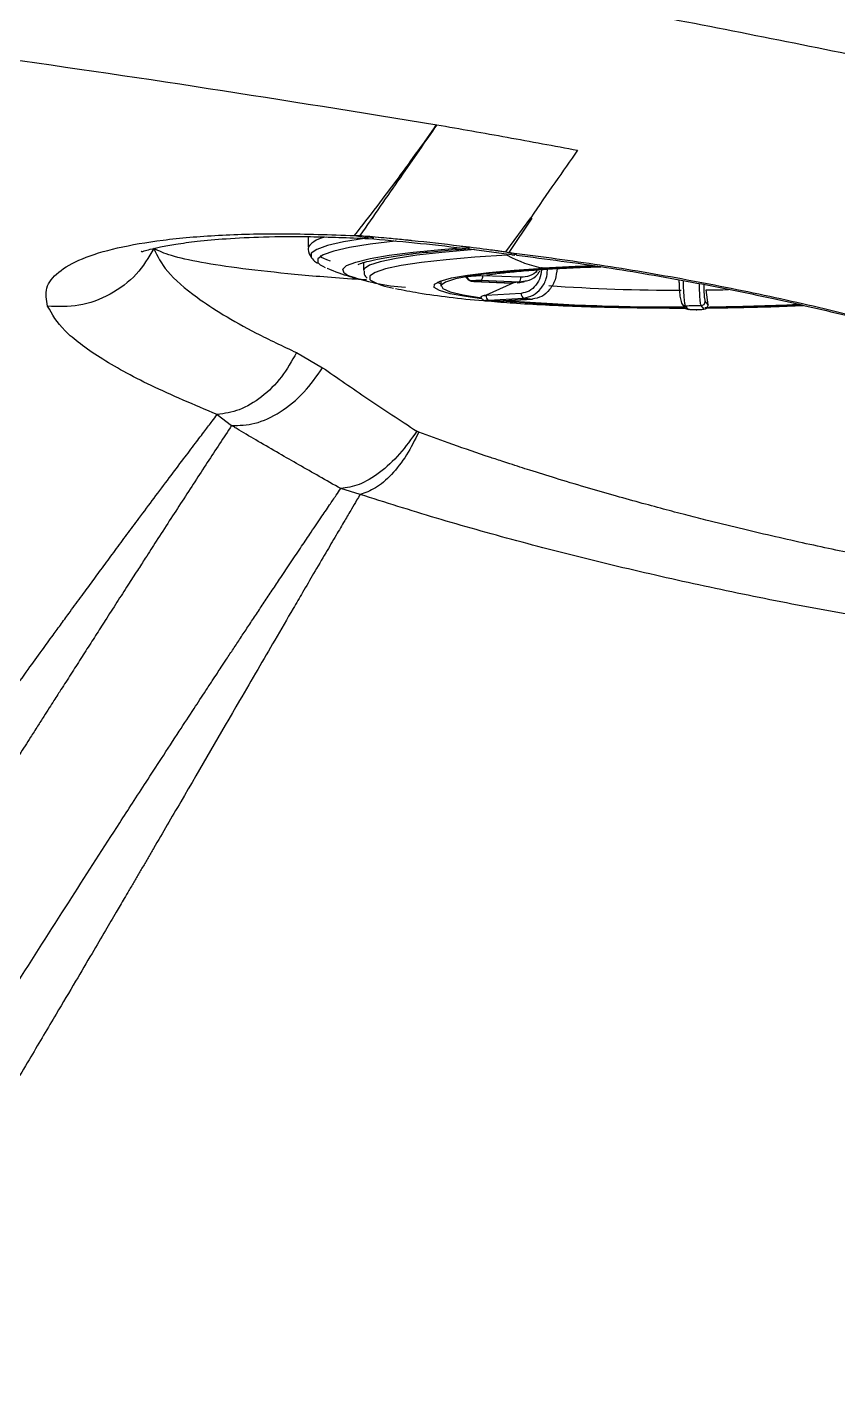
# Model space of a CAD drawing. Extents: x 943 to 1030, y 781 to 934.
# Drawn here: x 990.574 to 992.74, y 877.824 to 881.443 of the extents above; entities that cross this region are included whole.
import ezdxf

# ---------------------------------------------------------------- set-up
doc = ezdxf.new("R2010")
doc.units = 0
doc.header["$MEASUREMENT"] = 0
doc.layers.add('1', color=4, linetype='Continuous')

# ---------------------------------------------------------------- blocks, each defined once
blk = doc.blocks.new('AIRA')
at = {"layer": '1', "color": 3, "linetype": 'Continuous', "lineweight": 25}
for p, q in [((48.6753, 77.6766), (48.7421, 77.7677)), ((48.7454, 77.767), (48.6835, 77.6749)), ((48.7417, 77.7678), (48.7454, 77.767)), ((48.1471, 77.7172), (48.1471, 77.6889)), ((48.2716, 77.7199), (48.2856, 77.7204)), ((48.2716, 77.7199), (48.3079, 77.714)), ((48.2856, 77.7204), (48.3043, 77.7187)), ((48.323, 77.7129), (48.2856, 77.7204)), ((48.3083, 77.7122), (48.3226, 77.7111)), ((48.5514, 77.6929), (48.5781, 77.6869)), ((48.5777, 77.6846), (48.6969, 77.6685)), ((48.6753, 77.6766), (48.6835, 77.6749)), ((48.6753, 77.6766), (48.6929, 77.672)), ((48.7047, 77.6699), (48.6835, 77.6749)), ((48.295, 77.6476), (48.2954, 77.6263)), ((48.6924, 77.6688), (48.6999, 77.6679)), ((48.6973, 77.6708), (48.7036, 77.6692)), ((48.5714, 77.6095), (48.5723, 77.6096)), ((48.6086, 77.6129), (48.6143, 77.6127)), ((48.6143, 77.6127), (48.6143, 77.6135)), ((48.716, 77.6084), (48.6143, 77.6127)), ((48.502, 77.5991), (48.5022, 77.5849)), ((48.5819, 77.5994), (48.5827, 77.5996)), ((48.5903, 77.5971), (48.692, 77.5927)), ((48.5903, 77.5971), (48.5909, 77.5971)), ((48.6925, 77.5928), (48.5909, 77.5971)), ((48.6091, 77.6004), (48.7108, 77.596)), ((48.6941, 77.593), (48.6226, 77.5607)), ((48.7166, 77.5654), (48.6226, 77.5599)), ((48.6925, 77.5928), (48.692, 77.5927)), ((48.7075, 77.5954), (48.6925, 77.5928)), ((48.7108, 77.596), (48.7232, 77.5982)), ((49.2163, 77.5353), (49.2106, 77.5746)), ((48.6226, 77.5607), (48.6179, 77.5596)), ((48.6179, 77.5596), (48.6226, 77.5599)), ((48.6223, 77.5453), (48.6234, 77.5452)), ((48.6223, 77.5453), (48.6238, 77.5452)), ((48.6226, 77.5599), (48.6226, 77.5607)), ((48.625, 77.5451), (48.6234, 77.5452)), ((48.625, 77.5451), (48.6238, 77.5452)), ((48.6292, 77.5476), (48.7232, 77.5531)), ((48.7463, 77.5501), (48.6523, 77.5446)), ((48.653, 77.5446), (48.6523, 77.5446)), ((48.653, 77.5446), (48.747, 77.5501)), ((48.7463, 77.5501), (48.747, 77.5501)), ((49.1462, 77.5372), (49.1538, 77.5273)), ((49.1632, 77.5228), (49.1555, 77.5326)), ((49.1968, 77.5329), (49.2045, 77.523)), ((49.2163, 77.5346), (49.2086, 77.5444)), ((49.2161, 77.534), (49.2163, 77.5353)), ((49.2163, 77.5346), (49.2161, 77.534)), ((49.2163, 77.5353), (49.2163, 77.5346)), ((49.154, 77.5271), (49.1538, 77.5273)), ((49.1862, 77.5212), (49.1841, 77.5212)), ((49.1842, 77.5211), (49.1841, 77.5212)), ((49.1842, 77.5211), (49.1862, 77.5212)), ((49.1862, 77.5212), (49.1862, 77.5212)), ((48.1163, 77.4071), (48.186, 77.3668)), ((47.9043, 77.2416), (47.9428, 77.2122)), ((48.4429, 77.1947), (48.4376, 77.1973)), ((48.2863, 77.028), (48.2344, 77.0437))]:
    blk.add_line(p, q, dxfattribs=at)
at = {"layer": '1', "color": 3, "linetype": 'Continuous', "lineweight": 25, "flags": 128}
for points in [[(48.3015, 77.7126), (48.2978, 77.7121), (48.242, 77.7029), (48.1993, 77.6931), (48.1704, 77.683), (48.1556, 77.6727), (48.1553, 77.6623), (48.1556, 77.6618)], [(48.382, 77.7055), (48.3798, 77.7052), (48.3128, 77.6968), (48.258, 77.6878), (48.216, 77.6782), (48.1876, 77.6683), (48.1731, 77.6582), (48.1728, 77.6479), (48.1792, 77.6419)], [(48.2505, 77.6151), (48.2434, 77.6199), (48.2396, 77.6298), (48.2501, 77.6397), (48.2746, 77.6493), (48.3129, 77.6587), (48.3642, 77.6675), (48.4278, 77.6757), (48.5027, 77.6831), (48.5537, 77.6872)], [(48.5919, 77.6825), (48.5829, 77.6818), (48.5046, 77.675), (48.4373, 77.6673), (48.3821, 77.6589), (48.3398, 77.65), (48.3114, 77.6406), (48.2971, 77.6311), (48.2954, 77.6259)], [(48.1792, 77.6419), (48.1866, 77.6378), (48.193, 77.6349)], [(48.6792, 77.6679), (48.5929, 77.6621), (48.5161, 77.6553), (48.45, 77.6478), (48.3957, 77.6396), (48.3542, 77.6308), (48.3263, 77.6216), (48.3135, 77.6136)], [(48.9122, 77.6392), (48.8609, 77.6373), (48.775, 77.6331)], [(48.9258, 77.6376), (48.8736, 77.6357), (48.786, 77.6314)], [(48.3135, 77.6136), (48.3123, 77.6122), (48.3125, 77.6027), (48.3139, 77.6012)], [(48.6108, 77.5512), (48.5686, 77.5569), (48.5265, 77.5646), (48.4981, 77.5729), (48.4841, 77.5814), (48.4848, 77.59), (48.5002, 77.5985), (48.53, 77.6067), (48.5735, 77.6144), (48.6297, 77.6215), (48.6974, 77.6278), (48.775, 77.6331)], [(48.786, 77.6314), (48.7071, 77.626), (48.639, 77.6195), (48.5833, 77.6122), (48.5414, 77.6043), (48.5143, 77.5958), (48.5027, 77.5871), (48.5068, 77.5784), (48.5266, 77.5698), (48.5616, 77.5615), (48.6109, 77.5539)], [(48.786, 77.6314), (48.7954, 77.631), (48.8, 77.6311)], [(48.4922, 77.5951), (48.4981, 77.5925), (48.5021, 77.591)]]:
    blk.add_lwpolyline(points, dxfattribs=at)
at = {"layer": '1', "color": 3, "linetype": 'Continuous', "lineweight": 25}
for centre, radius, start, end in [((48.2034, 77.6445), 0.0717, 95.8299, 141.6868), ((48.8347, 77.9467), 0.3193, 240.8573, 259.2296), ((48.4471, 78.1544), 0.574, 249.9723, 266.0154), ((48.3971, 77.7396), 0.1615, 238.9954, 262.2716), ((48.5829, 77.6109), 0.0116, 187.1941, 264.7772), ((48.5838, 77.6111), 0.0116, 187.1941, 264.7772), ((48.6018, 77.6107), 0.0127, 305.2839, 9.1461), ((48.7034, 77.6064), 0.0127, 305.2844, 9.1469), ((48.7899, 77.0975), 0.5047, 99.0203, 101.1237), ((48.7283, 77.5638), 0.0118, 171.8844, 244.3487), ((49.1252, 82.1122), 4.5381, 265.7686, 270.2393), ((49.147, 83.079), 5.5047, 270.6621, 271.2889), ((48.6234, 77.5534), 0.00821, 242.5006, 262.5445), ((48.6343, 77.5583), 0.0118, 171.8855, 244.3492), ((49.1084, 82.9911), 5.4636, 265.3621, 270.4895), ((49.1182, 83.0753), 5.5462, 265.4839, 270.389), ((48.8636, 78.5437), 1.0005, 261.9336, 263.2663), ((49.1554, 77.5443), 0.0117, 181.4934, 270.4403), ((49.1432, 83.1381), 5.6055, 270.1261, 270.5484), ((49.1968, 77.5447), 0.0119, 270.3537, 358.4057), ((49.2044, 77.5349), 0.0119, 270.3537, 358.4039), ((49.1583, 84.0547), 6.5269, 270.43328, 272.67661), ((49.1586, 83.841), 6.3117, 270.55353, 272.70489), ((49.1631, 77.5345), 0.0117, 219.0521, 270.4041)]:
    blk.add_arc(centre, radius, start, end, dxfattribs=at)
for points, knots in [([(38.6507, 78.0165), (39.0575, 78.0822), (39.8711, 78.2137), (41.1009, 78.3437), (42.3346, 78.4244), (43.5708, 78.4508), (44.807, 78.4244), (46.0407, 78.3437), (47.2705, 78.2136), (48.0841, 78.0822), (48.4909, 78.0165)], [0, 0, 0, 0, 0.124999, 0.249998, 0.374998, 0.499999, 0.625, 0.750001, 0.875001, 1, 1, 1, 1]), ([(51.5748, 77.718), (51.3602, 77.7772), (50.931, 77.8955), (50.2823, 78.054), (49.6306, 78.1997), (49.1934, 78.284), (48.9749, 78.3262)], [0, 0, 0, 0, 0.250001, 0.500001, 0.75, 1, 1, 1, 1]), ([(48.2716, 77.7199), (48.3118, 77.7722), (48.392, 77.8767), (48.4578, 77.9699), (48.4907, 78.0166)], [0, 0, 0, 0, 0.4999967, 1, 1, 1, 1]), ([(48.4912, 78.0165), (48.4591, 77.9702), (48.395, 77.8776), (48.3221, 77.7728), (48.2856, 77.7204)], [0, 0, 0, 0, 0.499899, 1, 1, 1, 1]), ([(48.4909, 78.0165), (48.5537, 78.0054), (48.6793, 77.9831), (48.8048, 77.9599), (48.8675, 77.9483)], [0, 0, 0, 0, 0.5, 1, 1, 1, 1]), ([(48.8675, 77.9483), (48.8476, 77.9199), (48.8077, 77.8631), (48.7639, 77.7995), (48.7421, 77.7677)], [0, 0, 0, 0, 0.5, 1, 1, 1, 1]), ([(47.4511, 77.5311), (47.4481, 77.5477), (47.4421, 77.5808), (47.4758, 77.6231), (47.539, 77.6593), (47.6332, 77.6882), (47.7556, 77.7094), (47.9042, 77.7222), (48.0752, 77.7269), (48.2061, 77.7223), (48.2716, 77.7199)], [0, 0, 0, 0, 0.1259395, 0.2506372, 0.3754034, 0.5007598, 0.6251532, 0.7504412, 0.8751135, 1, 1, 1, 1]), ([(47.702, 77.6778), (47.7018, 77.6775), (47.7006, 77.676), (47.7063, 77.6783), (47.7266, 77.6838), (47.7541, 77.6902), (47.7952, 77.6977), (47.8527, 77.7055), (47.93, 77.7125), (48.0303, 77.7172), (48.1557, 77.7183), (48.2556, 77.7143), (48.3083, 77.7122)], [0, 0, 0, 0, 0.014628, 0.080669, 0.137192, 0.209412, 0.298095, 0.403738, 0.527231, 0.667872, 0.824946, 1, 1, 1, 1]), ([(48.3043, 77.7187), (48.3143, 77.7178), (48.3248, 77.7168), (48.3446, 77.715), (48.3688, 77.7128), (48.397, 77.71), (48.4169, 77.7079), (48.4229, 77.7073), (48.466, 77.7029), (48.509, 77.6979), (48.5514, 77.6929)], [0, 0, 0, 0, 0.125032, 0.13139, 0.250024, 0.428164, 0.477405, 0.492062, 0.50008, 1, 1, 1, 1]), ([(48.3226, 77.7111), (48.3638, 77.7074), (48.446, 77.7), (48.5339, 77.6897), (48.5777, 77.6846)], [0, 0, 0, 0, 0.50175, 1, 1, 1, 1]), ([(47.7352, 77.6853), (47.7208, 77.6614), (47.6912, 77.6123), (47.6199, 77.5597), (47.5368, 77.5285), (47.4792, 77.5302), (47.4511, 77.5311)], [0, 0, 0, 0, 0.243723, 0.5, 0.756277, 1, 1, 1, 1]), ([(47.7352, 77.6853), (47.7447, 77.6653), (47.7643, 77.6243), (47.835, 77.5637), (47.9194, 77.508), (48.007, 77.4588), (48.0793, 77.4246), (48.1163, 77.4071)], [0, 0, 0, 0, 0.243449, 0.498791, 0.658394, 0.825361, 1, 1, 1, 1]), ([(48.3035, 77.6015), (48.2939, 77.6021), (48.2223, 77.6062), (48.1082, 77.6161), (47.9673, 77.6311), (47.8573, 77.6481), (47.7752, 77.6662), (47.7485, 77.6789), (47.7352, 77.6853)], [0, 0, 0, 0, 0.030011, 0.224009, 0.418007, 0.612004, 0.806002, 1, 1, 1, 1]), ([(48.1482, 77.6888), (48.1478, 77.6869), (48.1462, 77.6772), (48.1518, 77.666), (48.1562, 77.6613), (48.1566, 77.6608)], [0, 0, 0, 0, 0.184232, 0.911066, 1, 1, 1, 1]), ([(48.6835, 77.6749), (48.7593, 77.6652), (48.9107, 77.6458), (49.1455, 77.6059), (49.3805, 77.5591), (49.6133, 77.5051), (49.8402, 77.4453), (50.0579, 77.3805), (50.2638, 77.3117), (50.4546, 77.24), (50.6279, 77.1668), (50.7812, 77.0929), (50.912, 77.0199), (51.0181, 76.9489), (51.0975, 76.8812), (51.1484, 76.8182), (51.1696, 76.7609), (51.1598, 76.7107), (51.1191, 76.6684), (51.0475, 76.6349), (50.9466, 76.6108), (50.8179, 76.5964), (50.6639, 76.5915), (50.488, 76.5962), (50.2928, 76.6099), (50.0826, 76.6321), (49.8608, 76.6621), (49.6308, 76.6992), (49.3968, 76.7426), (49.1619, 76.7916), (48.9298, 76.8454), (48.7042, 76.9032), (48.4868, 76.9642), (48.3532, 77.0067), (48.2863, 77.028)], [0, 0, 0, 0, 0.031264, 0.062393, 0.093739, 0.124856, 0.156043, 0.187361, 0.218466, 0.249752, 0.28103, 0.312149, 0.343538, 0.374797, 0.405961, 0.437427, 0.468659, 0.499905, 0.531376, 0.562569, 0.593967, 0.625267, 0.656478, 0.687886, 0.719036, 0.750363, 0.781584, 0.81272, 0.844069, 0.875174, 0.906378, 0.937672, 0.968733, 1, 1, 1, 1]), ([(48.4226, 77.6709), (48.4248, 77.6711), (48.4451, 77.6739), (48.4929, 77.6787), (48.5432, 77.6827), (48.5684, 77.6847)], [0, 0, 0, 0, 0.054934, 0.526393, 1, 1, 1, 1]), ([(48.5514, 77.6929), (48.5757, 77.6899), (48.6068, 77.686), (48.6404, 77.6814), (48.6504, 77.6801), (48.6536, 77.6796), (48.6548, 77.6795)], [0, 0, 0, 0, 0.710218, 0.907943, 0.966955, 1, 1, 1, 1]), ([(48.6548, 77.6795), (48.6571, 77.6791), (48.6639, 77.6782), (48.6708, 77.6772), (48.6753, 77.6766)], [0, 0, 0, 0, 0.35215, 1, 1, 1, 1]), ([(48.1566, 77.6608), (48.16, 77.6566), (48.1652, 77.6502), (48.1706, 77.6471), (48.1725, 77.646)], [0, 0, 0, 0, 0.649956, 1, 1, 1, 1]), ([(48.2066, 77.652), (48.1939, 77.6562), (48.1795, 77.661), (48.1816, 77.6659), (48.1818, 77.6664)], [0, 0, 0, 0, 0.885241, 1, 1, 1, 1]), ([(48.2814, 77.6426), (48.2813, 77.6425), (48.2805, 77.6419), (48.2873, 77.6455), (48.3033, 77.6505), (48.3324, 77.6574), (48.3716, 77.6643), (48.4061, 77.6687), (48.4226, 77.6709)], [0, 0, 0, 0, 0.041114, 0.183334, 0.361006, 0.568259, 0.793526, 1, 1, 1, 1]), ([(48.7043, 77.6677), (48.7838, 77.6574), (48.9373, 77.6376), (49.1673, 77.5977), (49.3806, 77.5547), (49.5757, 77.5097), (49.7508, 77.4647), (49.9269, 77.415), (50.095, 77.3627), (50.2497, 77.3096), (50.3728, 77.2638), (50.4716, 77.2242), (50.5529, 77.1894), (50.6262, 77.1562), (50.6987, 77.1212), (50.7753, 77.0811), (50.8503, 77.0375), (50.9034, 77.0023), (50.9421, 76.9728), (50.9647, 76.9533), (50.9751, 76.9431), (50.9753, 76.944), (50.9753, 76.9444)], [0, 0, 0, 0, 0.077949, 0.150455, 0.218227, 0.280294, 0.337169, 0.389175, 0.45697, 0.512736, 0.55997, 0.601026, 0.635446, 0.667129, 0.704351, 0.747535, 0.798021, 0.856069, 0.887828, 0.924395, 0.969262, 1, 1, 1, 1]), ([(48.8001, 77.6311), (48.8125, 77.6318), (48.8481, 77.6338), (48.8915, 77.6357), (48.924, 77.6366), (48.9298, 77.6368)], [0, 0, 0, 0, 0.304864, 0.876173, 1, 1, 1, 1]), ([(48.1978, 77.633), (48.198, 77.6329), (48.2185, 77.6237), (48.2448, 77.6147), (48.2696, 77.6075), (48.275, 77.6059)], [0, 0, 0, 0, 0.006857, 0.786866, 1, 1, 1, 1]), ([(48.2969, 77.6252), (48.2968, 77.6222), (48.2967, 77.6138), (48.3017, 77.6093), (48.3049, 77.6064)], [0, 0, 0, 0, 0.361229, 1, 1, 1, 1]), ([(48.5714, 77.6095), (48.5701, 77.6092), (48.5676, 77.6086), (48.5686, 77.6082), (48.5691, 77.608)], [0, 0, 0, 0, 0.524709, 1, 1, 1, 1]), ([(48.5692, 77.6089), (48.5697, 77.608), (48.5709, 77.6058), (48.5737, 77.6035), (48.5761, 77.6024), (48.5763, 77.6023)], [0, 0, 0, 0, 0.396933, 0.942956, 1, 1, 1, 1]), ([(48.6086, 77.6129), (48.6051, 77.6126), (48.598, 77.612), (48.5874, 77.6112), (48.5781, 77.6105), (48.5742, 77.6099), (48.5723, 77.6096)], [0, 0, 0, 0, 0.246603, 0.499388, 0.752586, 1, 1, 1, 1]), ([(48.5827, 77.5996), (48.5844, 77.5998), (48.5876, 77.6002), (48.5951, 77.6005), (48.6027, 77.6006), (48.607, 77.6004), (48.6091, 77.6004)], [0, 0, 0, 0, 0.279658, 0.559227, 0.779582, 1, 1, 1, 1]), ([(48.6246, 77.6149), (48.6254, 77.615), (48.6326, 77.6162), (48.6565, 77.6193), (48.6972, 77.6236), (48.7463, 77.6278), (48.7834, 77.6301), (48.8001, 77.6311)], [0, 0, 0, 0, 0.026645, 0.253825, 0.507062, 0.77924, 1, 1, 1, 1]), ([(48.7602, 77.6285), (48.7597, 77.6277), (48.7549, 77.6197), (48.7392, 77.6107), (48.7237, 77.6092), (48.716, 77.6084)], [0, 0, 0, 0, 0.053716, 0.527586, 1, 1, 1, 1]), ([(48.7714, 77.6355), (48.7707, 77.6267), (48.7692, 77.6091), (48.7566, 77.5862), (48.7385, 77.5697), (48.7239, 77.5669), (48.7166, 77.5654)], [0, 0, 0, 0, 0.249816, 0.500222, 0.750495, 1, 1, 1, 1]), ([(48.7232, 77.5531), (48.7318, 77.5548), (48.749, 77.5582), (48.7705, 77.5776), (48.7846, 77.6019), (48.7862, 77.6199), (48.7869, 77.6275)], [0, 0, 0, 0, 0.2676456, 0.5352649, 0.8028651, 1, 1, 1, 1]), ([(48.7232, 77.5982), (48.7281, 77.5988), (48.7422, 77.6005), (48.7579, 77.611), (48.7644, 77.6224), (48.766, 77.6253)], [0, 0, 0, 0, 0.287002, 0.819523, 1, 1, 1, 1]), ([(48.8124, 77.6323), (48.8113, 77.622), (48.8089, 77.6014), (48.7936, 77.5746), (48.772, 77.5552), (48.7549, 77.5518), (48.7463, 77.5501)], [0, 0, 0, 0, 0.249978, 0.499965, 0.74997, 1, 1, 1, 1]), ([(49.1381, 77.6016), (49.1382, 77.5979), (49.1386, 77.5854), (49.14, 77.5667), (49.1419, 77.5493), (49.1431, 77.5458), (49.1437, 77.544)], [0, 0, 0, 0, 0.123919, 0.416348, 0.708623, 1, 1, 1, 1]), ([(48.3808, 77.5784), (48.4012, 77.5745), (48.4495, 77.5651), (48.5257, 77.555), (48.5853, 77.5483), (48.6206, 77.5457), (48.6231, 77.5455)], [0, 0, 0, 0, 0.253704, 0.599447, 0.971718, 1, 1, 1, 1]), ([(48.5909, 77.5971), (48.5884, 77.5973), (48.5836, 77.5975), (48.5801, 77.5982), (48.5795, 77.5989), (48.5811, 77.5992), (48.5819, 77.5994)], [0, 0, 0, 0, 0.2794856, 0.5590017, 0.7794153, 1, 1, 1, 1]), ([(48.7061, 77.5936), (48.7106, 77.5945), (48.7165, 77.5956), (48.724, 77.5968), (48.7256, 77.5971)], [0, 0, 0, 0, 0.77902, 1, 1, 1, 1]), ([(49.1555, 77.5326), (49.1548, 77.5347), (49.1535, 77.5388), (49.1517, 77.5593), (49.1505, 77.5811), (49.15, 77.5955), (49.1498, 77.5996)], [0, 0, 0, 0, 0.294231, 0.588434, 0.882616, 1, 1, 1, 1]), ([(49.1923, 77.5917), (49.1923, 77.5903), (49.1921, 77.5787), (49.193, 77.5597), (49.1947, 77.5391), (49.1961, 77.5349), (49.1968, 77.5329)], [0, 0, 0, 0, 0.042252, 0.361476, 0.680722, 1, 1, 1, 1]), ([(49.2086, 77.5444), (49.2081, 77.5462), (49.2069, 77.5498), (49.2058, 77.5664), (49.2056, 77.5817), (49.2056, 77.589)], [0, 0, 0, 0, 0.342753, 0.686314, 1, 1, 1, 1]), ([(47.9043, 77.2416), (47.8428, 77.2675), (47.7198, 77.3193), (47.5853, 77.3945), (47.4881, 77.4665), (47.4634, 77.5096), (47.4511, 77.5311)], [0, 0, 0, 0, 0.249978, 0.499771, 0.750417, 1, 1, 1, 1]), ([(48.6179, 77.5596), (48.6157, 77.559), (48.6111, 77.5578), (48.6098, 77.5569), (48.6091, 77.5564)], [0, 0, 0, 0, 0.493776, 1, 1, 1, 1]), ([(48.6091, 77.5559), (48.6092, 77.5555), (48.6092, 77.5539), (48.6111, 77.5512), (48.6146, 77.5481), (48.618, 77.5468), (48.6196, 77.5462)], [0, 0, 0, 0, 0.112052, 0.416607, 0.714913, 1, 1, 1, 1]), ([(48.6238, 77.5452), (48.6225, 77.5455), (48.6199, 77.5459), (48.6207, 77.5467), (48.6239, 77.5473), (48.6274, 77.5475), (48.6292, 77.5476)], [0, 0, 0, 0, 0.279658, 0.559227, 0.779582, 1, 1, 1, 1]), ([(48.6523, 77.5446), (48.6497, 77.5445), (48.6445, 77.5443), (48.6361, 77.5444), (48.6293, 77.5446), (48.6264, 77.5449), (48.625, 77.5451)], [0, 0, 0, 0, 0.279486, 0.559002, 0.779415, 1, 1, 1, 1]), ([(48.6369, 77.5444), (48.659, 77.5426), (48.7085, 77.5387), (48.7933, 77.534), (48.8888, 77.5301), (48.9883, 77.5276), (49.0768, 77.5263), (49.1319, 77.5264), (49.1536, 77.5264)], [0, 0, 0, 0, 0.146653, 0.328344, 0.518436, 0.702325, 0.883077, 1, 1, 1, 1]), ([(49.2128, 77.5267), (49.2376, 77.5269), (49.2956, 77.5275), (49.3822, 77.5296), (49.4415, 77.5321), (49.4698, 77.5332)], [0, 0, 0, 0, 0.280521, 0.655627, 1, 1, 1, 1]), ([(49.1841, 77.5212), (49.1812, 77.5212), (49.1754, 77.5212), (49.1686, 77.5217), (49.1643, 77.5222), (49.1635, 77.5226), (49.1632, 77.5228)], [0, 0, 0, 0, 0.279658, 0.559227, 0.779582, 1, 1, 1, 1]), ([(49.2045, 77.523), (49.2043, 77.5228), (49.2039, 77.5223), (49.1991, 77.5217), (49.1929, 77.5213), (49.1884, 77.5212), (49.1862, 77.5212)], [0, 0, 0, 0, 0.279486, 0.559002, 0.779415, 1, 1, 1, 1]), ([(48.1163, 77.4071), (48.1035, 77.3847), (48.0776, 77.339), (48.0237, 77.2863), (47.9639, 77.2503), (47.9239, 77.2444), (47.9043, 77.2416)], [0, 0, 0, 0, 0.244734, 0.5, 0.755266, 1, 1, 1, 1]), ([(47.9428, 77.2122), (47.9633, 77.2126), (48.0054, 77.2135), (48.0733, 77.2458), (48.1373, 77.2973), (48.17, 77.344), (48.186, 77.3668)], [0, 0, 0, 0, 0.243878, 0.5, 0.756122, 1, 1, 1, 1]), ([(48.186, 77.3668), (48.2254, 77.3394), (48.3042, 77.2847), (48.3931, 77.2264), (48.4376, 77.1973)], [0, 0, 0, 0, 0.499989, 1, 1, 1, 1]), ([(47.0278, 76.034), (47.0387, 76.0497), (47.0612, 76.0823), (47.096, 76.1322), (47.1327, 76.1848), (47.1715, 76.2401), (47.2121, 76.2978), (47.257, 76.3612), (47.3049, 76.4286), (47.3534, 76.4964), (47.3971, 76.5571), (47.4339, 76.6081), (47.4634, 76.6488), (47.4884, 76.6831), (47.5143, 76.7186), (47.5421, 76.7567), (47.572, 76.7974), (47.6015, 76.8375), (47.632, 76.8788), (47.6634, 76.9212), (47.6982, 76.968), (47.736, 77.0187), (47.7757, 77.0716), (47.8124, 77.1203), (47.8441, 77.1623), (47.8695, 77.1958), (47.8889, 77.2214), (47.8998, 77.2357), (47.9043, 77.2416)], [0, 0, 0, 0, 0.032674, 0.067765, 0.105274, 0.1452, 0.187544, 0.232307, 0.28707, 0.341077, 0.38997, 0.430998, 0.464159, 0.489453, 0.516007, 0.552665, 0.585776, 0.620447, 0.656678, 0.694469, 0.733819, 0.783491, 0.834191, 0.882655, 0.923467, 0.956629, 0.98214, 1, 1, 1, 1]), ([(47.9428, 77.2122), (47.9321, 77.1959), (47.9107, 77.1633), (47.8779, 77.1133), (47.8446, 77.0622), (47.8108, 77.0102), (47.7764, 76.9572), (47.7435, 76.9063), (47.715, 76.862), (47.6897, 76.8228), (47.6644, 76.7835), (47.6359, 76.7391), (47.6071, 76.6941), (47.5793, 76.6508), (47.5531, 76.6099), (47.5266, 76.5684), (47.5045, 76.5338), (47.4884, 76.5086), (47.4778, 76.4921), (47.4674, 76.4758), (47.4549, 76.4563), (47.4404, 76.4334), (47.4237, 76.4073), (47.4021, 76.3734), (47.3747, 76.3305), (47.3408, 76.2773), (47.3047, 76.2205), (47.2609, 76.1518), (47.2132, 76.0769), (47.1629, 75.9981), (47.1202, 75.931), (47.094, 75.8899), (47.0823, 75.8716)], [0, 0, 0, 0, 0.044817, 0.089634, 0.134452, 0.179273, 0.224095, 0.268921, 0.305854, 0.332399, 0.363612, 0.399493, 0.436982, 0.467785, 0.49859, 0.529396, 0.560201, 0.574943, 0.58443, 0.596182, 0.610198, 0.626477, 0.645019, 0.665825, 0.698128, 0.73471, 0.775568, 0.813562, 0.872493, 0.923208, 0.96571, 1, 1, 1, 1]), ([(47.9626, 77.2002), (47.9593, 77.2022), (47.9527, 77.2062), (47.9461, 77.2102), (47.9428, 77.2122)], [0, 0, 0, 0, 0.499902, 1, 1, 1, 1]), ([(48.2344, 77.0437), (48.2152, 77.0545), (48.1773, 77.0759), (48.1226, 77.1071), (48.0683, 77.1383), (48.0146, 77.1694), (47.9797, 77.1901), (47.9626, 77.2002)], [0, 0, 0, 0, 0.200139, 0.395244, 0.588787, 0.799148, 1, 1, 1, 1]), ([(48.4376, 77.1973), (48.4227, 77.1762), (48.3923, 77.1331), (48.3383, 77.0838), (48.2833, 77.0506), (48.2505, 77.046), (48.2344, 77.0437)], [0, 0, 0, 0, 0.244651, 0.5, 0.755349, 1, 1, 1, 1]), ([(48.4429, 77.1947), (48.4323, 77.1735), (48.4108, 77.1305), (48.3705, 77.0793), (48.3276, 77.0419), (48.2999, 77.0326), (48.2863, 77.028)], [0, 0, 0, 0, 0.245402, 0.5, 0.754598, 1, 1, 1, 1]), ([(50.9784, 76.9319), (50.9825, 76.9221), (50.9941, 76.8941), (50.9838, 76.855), (50.9487, 76.8154), (50.8846, 76.7847), (50.7945, 76.7634), (50.6925, 76.7527), (50.5889, 76.7497), (50.4906, 76.7511), (50.3844, 76.7566), (50.2709, 76.766), (50.1507, 76.7791), (50.0345, 76.7945), (49.9253, 76.8111), (49.827, 76.8274), (49.726, 76.8457), (49.6331, 76.8637), (49.5466, 76.8815), (49.4674, 76.8986), (49.3845, 76.9173), (49.2983, 76.9376), (49.2219, 76.9564), (49.1544, 76.9737), (49.095, 76.9893), (49.0302, 77.0068), (48.9602, 77.0264), (48.8855, 77.0479), (48.8114, 77.0702), (48.7445, 77.091), (48.6968, 77.1063), (48.6658, 77.1165), (48.6477, 77.1225), (48.633, 77.1274), (48.5907, 77.1416), (48.5266, 77.1638), (48.4689, 77.1851), (48.4429, 77.1947)], [0, 0, 0, 0, 0.030156, 0.086747, 0.144118, 0.200794, 0.257922, 0.315031, 0.352463, 0.390562, 0.429317, 0.466257, 0.504316, 0.543469, 0.571781, 0.600548, 0.628281, 0.657494, 0.678424, 0.700331, 0.723198, 0.747011, 0.77175, 0.786714, 0.803342, 0.821614, 0.841508, 0.863002, 0.886068, 0.906436, 0.922661, 0.929235, 0.93479, 0.939331, 0.94286, 0.97416, 1, 1, 1, 1]), ([(46.7368, 74.7272), (46.7937, 74.8162), (46.9076, 74.9942), (47.0691, 75.2484), (47.2244, 75.4933), (47.3733, 75.7277), (47.5131, 75.9467), (47.6134, 76.1029), (47.6789, 76.2042), (47.7161, 76.2617), (47.7578, 76.3259), (47.8005, 76.3914), (47.84, 76.4518), (47.8693, 76.4965), (47.89, 76.528), (47.9036, 76.5487), (47.9163, 76.5681), (47.9306, 76.5897), (47.9478, 76.6158), (47.9668, 76.6445), (47.9864, 76.6742), (48.0067, 76.7047), (48.0276, 76.7362), (48.0491, 76.7684), (48.0728, 76.804), (48.0988, 76.8429), (48.1258, 76.8831), (48.1535, 76.9243), (48.1795, 76.9627), (48.2029, 76.9973), (48.2206, 77.0234), (48.2304, 77.0378), (48.2344, 77.0437)], [0, 0, 0, 0, 0.0933074, 0.1866677, 0.2800166, 0.3733335, 0.466641, 0.5533738, 0.5770591, 0.6025274, 0.6313978, 0.6655188, 0.6942022, 0.7174453, 0.7300316, 0.7401484, 0.7477949, 0.7584691, 0.7722566, 0.7866335, 0.8015996, 0.8171551, 0.8332998, 0.8500337, 0.8673566, 0.8890632, 0.911824, 0.9321325, 0.9560528, 0.9753371, 0.989986, 1, 1, 1, 1]), ([(48.2863, 77.028), (48.2831, 77.0228), (48.2755, 77.0098), (48.2618, 76.9866), (48.2435, 76.9556), (48.2206, 76.9167), (48.193, 76.8696), (48.1631, 76.8185), (48.134, 76.7688), (48.0996, 76.7098), (48.0598, 76.6415), (48.012, 76.5593), (47.9301, 76.4184), (47.8379, 76.2595), (47.7563, 76.1196), (47.727, 76.0693), (47.7197, 76.0569), (47.7124, 76.0444), (47.7051, 76.0319), (47.6978, 76.0194), (47.6905, 76.0068), (47.6831, 75.9943), (47.6757, 75.9815), (47.6666, 75.966), (47.6528, 75.9425), (47.6321, 75.9072), (47.6035, 75.8585), (47.5675, 75.7971), (47.5237, 75.7228), (47.4694, 75.631), (47.4035, 75.5198), (47.3244, 75.3874), (47.2332, 75.2356), (47.1286, 75.0634), (47.0098, 74.8699), (46.9226, 74.7306), (46.8772, 74.658)], [0, 0, 0, 0, 0.008692, 0.021442, 0.0382506, 0.0591183, 0.0840454, 0.1130323, 0.1388906, 0.1604059, 0.2024904, 0.2405188, 0.280088, 0.4032839, 0.4574674, 0.4627885, 0.4681096, 0.4734306, 0.4787515, 0.4840723, 0.4893931, 0.4947139, 0.5000346, 0.5054724, 0.5143493, 0.5295411, 0.5496851, 0.5747815, 0.6048311, 0.6398353, 0.6845433, 0.7353777, 0.7923482, 0.8554555, 0.9246825, 1, 1, 1, 1])]:
    blk.add_open_spline(points, degree=3, knots=knots, dxfattribs=at)

msp = doc.modelspace()

# ---------------------------------------------------------------- block references
at = {"layer": '1'}
msp.add_blockref('AIRA', (943.1775, 803.1658), dxfattribs=at)

doc.saveas('drawing.dxf')
